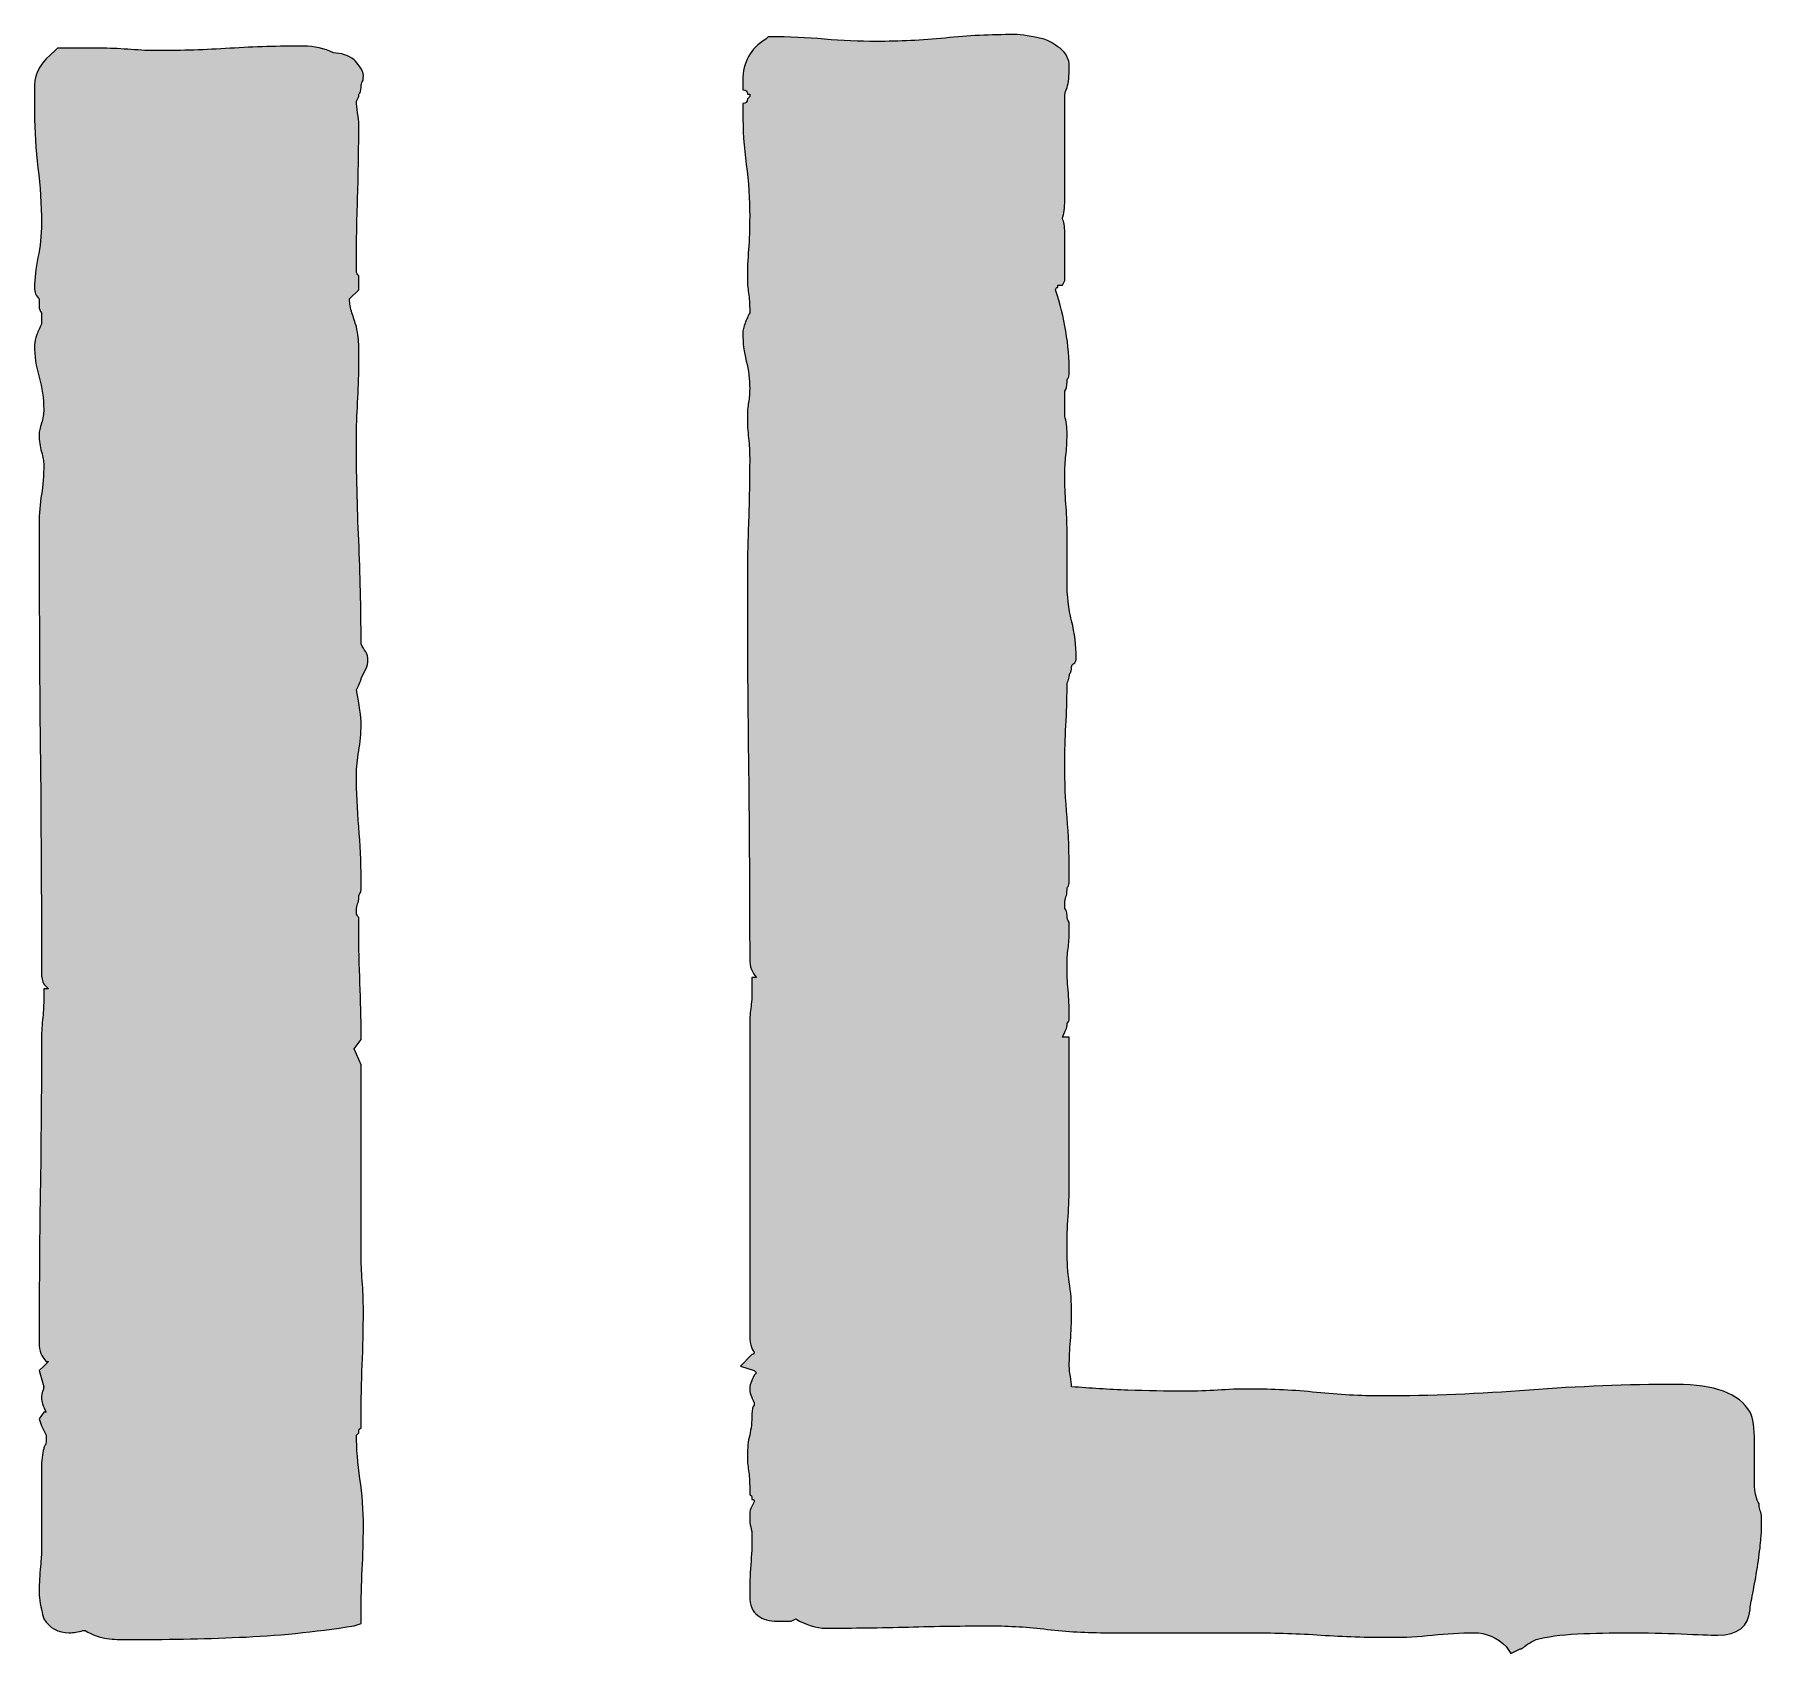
# Model space of a CAD drawing. Header units: inches. Extents: x 144 to 932, y -1020 to -68.
# Drawn here: x 742.1 to 928.3, y -959.2 to -784.7 of the extents above; entities that cross this region are included whole.
import ezdxf

# ---------------------------------------------------------------- set-up
doc = ezdxf.new("R2010")
doc.units = ezdxf.units.IN
doc.header["$MEASUREMENT"] = 0
doc.layers.add('Layer 1', color=7, linetype='Continuous')

# ---------------------------------------------------------------- blocks, each defined once
blk = doc.blocks.new('block 18')
at = {"layer": 'Layer 1', "true_color": 0x04d3da}
h = blk.add_hatch(color=132, dxfattribs=at)
h.dxf.hatch_style = 2
edge = h.paths.add_edge_path()
edge.add_spline(control_points=[(742.62, -933.96), (742.62, -933.96), (743.11, -933.22), (743.11, -933.22), (743.11, -933.22), (743.36, -933.22), (743.36, -933.22), (743.03, -932.56), (742.87, -932.06), (742.87, -931.73), (742.87, -931.4), (742.9, -931.15), (742.99, -930.98), (743.07, -930.82), (743.11, -930.66), (743.11, -930.49), (743.11, -930.49), (742.62, -928.75), (742.62, -928.75), (742.62, -928.75), (743.11, -928.26), (743.11, -928.26), (743.11, -928.26), (743.61, -927.76), (743.61, -927.76), (743.61, -927.76), (743.36, -927.76), (743.36, -927.76), (742.87, -927.26), (742.62, -926.61), (742.62, -925.78), (742.62, -920.32), (742.65, -914.91), (742.74, -909.54), (742.82, -904.17), (742.87, -898.75), (742.87, -893.3), (742.87, -892.47), (742.9, -891.68), (742.99, -890.94), (743.07, -890.2), (743.11, -889.5), (743.11, -888.83), (743.11, -888.83), (743.11, -887.59), (743.11, -887.59), (743.11, -887.59), (743.61, -887.59), (743.61, -887.59), (743.61, -887.59), (743.11, -887.1), (743.11, -887.1), (742.95, -886.77), (742.87, -886.35), (742.87, -885.86), (742.87, -877.59), (742.82, -869.49), (742.74, -861.56), (742.65, -853.63), (742.62, -845.61), (742.62, -837.51), (742.62, -836.35), (742.7, -835.28), (742.87, -834.29), (743.03, -833.29), (743.11, -832.22), (743.11, -831.06), (743.11, -830.73), (743.03, -830.28), (742.87, -829.7), (742.7, -829.12), (742.62, -828.5), (742.62, -827.84), (742.62, -827.51), (742.7, -827.09), (742.87, -826.6), (743.03, -826.1), (743.11, -825.61), (743.11, -825.11), (743.11, -823.96), (742.95, -822.8), (742.62, -821.64), (742.28, -820.49), (742.12, -819.33), (742.12, -818.17), (742.12, -817.84), (742.2, -817.47), (742.37, -817.05), (742.53, -816.64), (742.7, -816.27), (742.87, -815.94), (742.87, -815.94), (742.87, -815.44), (742.87, -815.44), (742.87, -815.44), (742.87, -814.7), (742.87, -814.7), (742.7, -814.54), (742.62, -814.29), (742.62, -813.95), (742.62, -813.95), (742.62, -813.21), (742.62, -813.21), (742.28, -812.88), (742.12, -812.47), (742.12, -811.97), (742.12, -810.98), (742.25, -809.9), (742.49, -808.75), (742.74, -807.59), (742.87, -806.35), (742.87, -805.03), (742.87, -803.04), (742.74, -801.06), (742.49, -799.08), (742.25, -797.09), (742.12, -795.11), (742.12, -793.13), (742.12, -793.13), (742.12, -791.39), (742.12, -791.39), (742.12, -791.39), (742.12, -790.15), (742.12, -790.15), (742.12, -788.83), (742.87, -787.59), (744.35, -786.43), (744.35, -786.43), (744.6, -786.18), (744.6, -786.18), (744.6, -786.18), (749.56, -786.18), (749.56, -786.18), (750.55, -786.18), (751.54, -786.23), (752.54, -786.31), (753.53, -786.39), (754.52, -786.43), (755.51, -786.43), (757.99, -786.43), (760.55, -786.35), (763.2, -786.18), (765.84, -786.02), (768.48, -785.94), (771.13, -785.94), (772.28, -785.94), (773.36, -786.18), (774.35, -786.68), (775.18, -786.68), (775.92, -786.93), (776.59, -787.42), (776.75, -787.59), (776.96, -787.84), (777.21, -788.17), (777.45, -788.5), (777.58, -788.83), (777.58, -789.16), (777.58, -789.49), (777.53, -789.7), (777.45, -789.78), (777.37, -789.86), (777.33, -790.07), (777.33, -790.4), (777.33, -790.73), (777.24, -790.98), (777.08, -791.14), (777.08, -791.14), (777.08, -791.39), (777.08, -791.39), (777.08, -791.39), (776.83, -791.89), (776.83, -791.89), (776.83, -792.22), (776.87, -792.63), (776.96, -793.13), (777.04, -793.62), (777.08, -794.04), (777.08, -794.37), (777.08, -797.01), (777.04, -799.62), (776.96, -802.18), (776.87, -804.74), (776.83, -807.34), (776.83, -809.99), (776.83, -809.99), (776.83, -810.24), (776.83, -810.24), (776.83, -810.4), (776.91, -810.57), (777.08, -810.73), (777.08, -810.73), (777.08, -810.98), (777.08, -810.98), (777.08, -810.98), (777.08, -811.72), (777.08, -811.72), (777.08, -811.72), (777.08, -812.22), (777.08, -812.22), (777.08, -812.22), (776.09, -813.21), (776.09, -813.21), (776.09, -813.71), (776.17, -814.2), (776.34, -814.7), (776.5, -815.19), (776.67, -815.69), (776.83, -816.19), (777, -817.01), (777.08, -817.72), (777.08, -818.29), (777.08, -818.87), (777.08, -819.58), (777.08, -820.4), (777.08, -821.73), (777.04, -823.05), (776.96, -824.37), (776.87, -825.69), (776.83, -827.01), (776.83, -828.33), (776.83, -831.97), (776.91, -835.61), (777.08, -839.24), (777.24, -842.88), (777.33, -846.52), (777.33, -850.15), (777.33, -850.15), (777.33, -850.4), (777.33, -850.4), (777.49, -850.74), (777.66, -851.02), (777.83, -851.27), (777.99, -851.52), (778.07, -851.81), (778.07, -852.14), (778.07, -852.47), (777.99, -852.8), (777.83, -853.13), (777.66, -853.46), (777.49, -853.79), (777.33, -854.12), (777.33, -854.29), (777.16, -854.7), (776.83, -855.36), (777.16, -857.02), (777.33, -858.25), (777.33, -859.08), (777.33, -860.07), (777.24, -861.02), (777.08, -861.93), (776.91, -862.84), (776.83, -863.71), (776.83, -864.53), (776.83, -866.36), (776.91, -868.21), (777.08, -870.11), (777.24, -872.02), (777.33, -873.88), (777.33, -875.69), (777.33, -875.69), (777.33, -876.68), (777.33, -876.68), (777.33, -877.02), (777.29, -877.22), (777.21, -877.3), (777.12, -877.39), (777.08, -877.51), (777.08, -877.68), (777.08, -878.01), (777.04, -878.26), (776.96, -878.42), (776.87, -878.59), (776.83, -878.83), (776.83, -879.16), (776.83, -879.16), (776.83, -879.41), (776.83, -879.41), (776.83, -879.58), (776.91, -879.74), (777.08, -879.91), (777.08, -879.91), (777.08, -880.4), (777.08, -880.4), (777.08, -880.4), (777.08, -881.15), (777.08, -881.15), (777.08, -883.13), (777.12, -885.08), (777.21, -886.97), (777.29, -888.88), (777.33, -890.73), (777.33, -892.55), (777.33, -892.55), (777.33, -893.05), (777.33, -893.05), (777.33, -893.05), (776.59, -894.04), (776.59, -894.04), (776.59, -894.04), (777.33, -895.78), (777.33, -895.78), (777.33, -895.78), (777.33, -896.02), (777.33, -896.02), (777.33, -896.02), (777.33, -902.72), (777.33, -902.72), (777.33, -902.72), (777.33, -916.11), (777.33, -916.11), (777.33, -917.1), (777.37, -918.09), (777.45, -919.08), (777.53, -920.07), (777.58, -921.15), (777.58, -922.31), (777.58, -924.29), (777.53, -926.23), (777.45, -928.13), (777.37, -930.03), (777.33, -931.98), (777.33, -933.96), (777.33, -933.96), (777.33, -934.95), (777.33, -934.95), (777.16, -934.95), (777.08, -935.12), (777.08, -935.45), (777.08, -935.45), (776.83, -935.7), (776.83, -935.7), (776.83, -937.18), (776.96, -938.76), (777.21, -940.41), (777.45, -942.06), (777.58, -943.8), (777.58, -945.61), (777.58, -947.1), (777.53, -948.63), (777.45, -950.2), (777.37, -951.77), (777.33, -953.38), (777.33, -955.03), (777.33, -955.03), (777.33, -956.03), (777.33, -956.03), (777.33, -956.03), (776.59, -956.27), (776.59, -956.27), (772.28, -956.94), (768.16, -957.35), (764.19, -957.51), (760.22, -957.68), (756.17, -957.76), (752.04, -957.76), (751.38, -957.76), (750.67, -957.72), (749.93, -957.64), (749.19, -957.56), (748.4, -957.27), (747.57, -956.77), (747.57, -956.77), (747.33, -956.77), (747.33, -956.77), (746.83, -956.94), (746.34, -957.02), (745.84, -957.02), (744.68, -957.02), (743.77, -956.52), (743.11, -955.53), (742.78, -954.21), (742.62, -953.3), (742.62, -952.8), (742.62, -951.98), (742.65, -951.11), (742.74, -950.2), (742.82, -949.29), (742.87, -948.67), (742.87, -948.34), (742.87, -948.34), (742.87, -939.41), (742.87, -939.41), (742.87, -938.42), (742.95, -937.68), (743.11, -937.18), (743.11, -937.02), (743.15, -936.9), (743.24, -936.81), (743.32, -936.73), (743.36, -936.61), (743.36, -936.44), (743.36, -936.44), (743.36, -935.94), (743.36, -935.94), (743.36, -935.94), (743.36, -935.7), (743.36, -935.7), (743.36, -935.7), (742.87, -934.7), (742.87, -934.7), (742.87, -934.7), (742.62, -933.96), (742.62, -933.96)], knot_values=[0, 0, 0, 0, 1, 1, 1, 2, 2, 2, 3, 3, 3, 4, 4, 4, 5, 5, 5, 6, 6, 6, 7, 7, 7, 8, 8, 8, 9, 9, 9, 10, 10, 10, 11, 11, 11, 12, 12, 12, 13, 13, 13, 14, 14, 14, 15, 15, 15, 16, 16, 16, 17, 17, 17, 18, 18, 18, 19, 19, 19, 20, 20, 20, 21, 21, 21, 22, 22, 22, 23, 23, 23, 24, 24, 24, 25, 25, 25, 26, 26, 26, 27, 27, 27, 28, 28, 28, 29, 29, 29, 30, 30, 30, 31, 31, 31, 32, 32, 32, 33, 33, 33, 34, 34, 34, 35, 35, 35, 36, 36, 36, 37, 37, 37, 38, 38, 38, 39, 39, 39, 40, 40, 40, 41, 41, 41, 42, 42, 42, 43, 43, 43, 44, 44, 44, 45, 45, 45, 46, 46, 46, 47, 47, 47, 48, 48, 48, 49, 49, 49, 50, 50, 50, 51, 51, 51, 52, 52, 52, 53, 53, 53, 54, 54, 54, 55, 55, 55, 56, 56, 56, 57, 57, 57, 58, 58, 58, 59, 59, 59, 60, 60, 60, 61, 61, 61, 62, 62, 62, 63, 63, 63, 64, 64, 64, 65, 65, 65, 66, 66, 66, 67, 67, 67, 68, 68, 68, 69, 69, 69, 70, 70, 70, 71, 71, 71, 72, 72, 72, 73, 73, 73, 74, 74, 74, 75, 75, 75, 76, 76, 76, 77, 77, 77, 78, 78, 78, 79, 79, 79, 80, 80, 80, 81, 81, 81, 82, 82, 82, 83, 83, 83, 84, 84, 84, 85, 85, 85, 86, 86, 86, 87, 87, 87, 88, 88, 88, 89, 89, 89, 90, 90, 90, 91, 91, 91, 92, 92, 92, 93, 93, 93, 94, 94, 94, 95, 95, 95, 96, 96, 96, 97, 97, 97, 98, 98, 98, 99, 99, 99, 100, 100, 100, 101, 101, 101, 102, 102, 102, 103, 103, 103, 104, 104, 104, 105, 105, 105, 106, 106, 106, 107, 107, 107, 108, 108, 108, 109, 109, 109, 110, 110, 110, 111, 111, 111, 112, 112, 112, 113, 113, 113, 114, 114, 114, 115, 115, 115, 116, 116, 116, 117, 117, 117, 118, 118, 118, 119, 119, 119, 120, 120, 120, 121, 121, 121, 122, 122, 122, 123, 123, 123, 124, 124, 124, 125, 125, 125, 126, 126, 126, 127, 127, 127, 128, 128, 128, 129, 129, 129, 130, 130, 130, 131, 131, 131, 132, 132, 132, 133, 133, 133, 134, 134, 134, 134], degree=3, periodic=1)
at = {"layer": 'Layer 1', "lineweight": 0}
blk.add_open_spline([(742.62, -933.96), (742.62, -933.96), (743.11, -933.22), (743.11, -933.22), (743.11, -933.22), (743.36, -933.22), (743.36, -933.22), (743.03, -932.56), (742.87, -932.06), (742.87, -931.73), (742.87, -931.4), (742.9, -931.15), (742.99, -930.98), (743.07, -930.82), (743.11, -930.66), (743.11, -930.49), (743.11, -930.49), (742.62, -928.75), (742.62, -928.75), (742.62, -928.75), (743.11, -928.26), (743.11, -928.26), (743.11, -928.26), (743.61, -927.76), (743.61, -927.76), (743.61, -927.76), (743.36, -927.76), (743.36, -927.76), (742.87, -927.26), (742.62, -926.61), (742.62, -925.78), (742.62, -920.32), (742.65, -914.91), (742.74, -909.54), (742.82, -904.17), (742.87, -898.75), (742.87, -893.3), (742.87, -892.47), (742.9, -891.68), (742.99, -890.94), (743.07, -890.2), (743.11, -889.5), (743.11, -888.83), (743.11, -888.83), (743.11, -887.59), (743.11, -887.59), (743.11, -887.59), (743.61, -887.59), (743.61, -887.59), (743.61, -887.59), (743.11, -887.1), (743.11, -887.1), (742.95, -886.77), (742.87, -886.35), (742.87, -885.86), (742.87, -877.59), (742.82, -869.49), (742.74, -861.56), (742.65, -853.63), (742.62, -845.61), (742.62, -837.51), (742.62, -836.35), (742.7, -835.28), (742.87, -834.29), (743.03, -833.29), (743.11, -832.22), (743.11, -831.06), (743.11, -830.73), (743.03, -830.28), (742.87, -829.7), (742.7, -829.12), (742.62, -828.5), (742.62, -827.84), (742.62, -827.51), (742.7, -827.09), (742.87, -826.6), (743.03, -826.1), (743.11, -825.61), (743.11, -825.11), (743.11, -823.96), (742.95, -822.8), (742.62, -821.64), (742.28, -820.49), (742.12, -819.33), (742.12, -818.17), (742.12, -817.84), (742.2, -817.47), (742.37, -817.05), (742.53, -816.64), (742.7, -816.27), (742.87, -815.94), (742.87, -815.94), (742.87, -815.44), (742.87, -815.44), (742.87, -815.44), (742.87, -814.7), (742.87, -814.7), (742.7, -814.54), (742.62, -814.29), (742.62, -813.95), (742.62, -813.95), (742.62, -813.21), (742.62, -813.21), (742.28, -812.88), (742.12, -812.47), (742.12, -811.97), (742.12, -810.98), (742.25, -809.9), (742.49, -808.75), (742.74, -807.59), (742.87, -806.35), (742.87, -805.03), (742.87, -803.04), (742.74, -801.06), (742.49, -799.08), (742.25, -797.09), (742.12, -795.11), (742.12, -793.13), (742.12, -793.13), (742.12, -791.39), (742.12, -791.39), (742.12, -791.39), (742.12, -790.15), (742.12, -790.15), (742.12, -788.83), (742.87, -787.59), (744.35, -786.43), (744.35, -786.43), (744.6, -786.18), (744.6, -786.18), (744.6, -786.18), (749.56, -786.18), (749.56, -786.18), (750.55, -786.18), (751.54, -786.23), (752.54, -786.31), (753.53, -786.39), (754.52, -786.43), (755.51, -786.43), (757.99, -786.43), (760.55, -786.35), (763.2, -786.18), (765.84, -786.02), (768.48, -785.94), (771.13, -785.94), (772.28, -785.94), (773.36, -786.18), (774.35, -786.68), (775.18, -786.68), (775.92, -786.93), (776.59, -787.42), (776.75, -787.59), (776.96, -787.84), (777.21, -788.17), (777.45, -788.5), (777.58, -788.83), (777.58, -789.16), (777.58, -789.49), (777.53, -789.7), (777.45, -789.78), (777.37, -789.86), (777.33, -790.07), (777.33, -790.4), (777.33, -790.73), (777.24, -790.98), (777.08, -791.14), (777.08, -791.14), (777.08, -791.39), (777.08, -791.39), (777.08, -791.39), (776.83, -791.89), (776.83, -791.89), (776.83, -792.22), (776.87, -792.63), (776.96, -793.13), (777.04, -793.62), (777.08, -794.04), (777.08, -794.37), (777.08, -797.01), (777.04, -799.62), (776.96, -802.18), (776.87, -804.74), (776.83, -807.34), (776.83, -809.99), (776.83, -809.99), (776.83, -810.24), (776.83, -810.24), (776.83, -810.4), (776.91, -810.57), (777.08, -810.73), (777.08, -810.73), (777.08, -810.98), (777.08, -810.98), (777.08, -810.98), (777.08, -811.72), (777.08, -811.72), (777.08, -811.72), (777.08, -812.22), (777.08, -812.22), (777.08, -812.22), (776.09, -813.21), (776.09, -813.21), (776.09, -813.71), (776.17, -814.2), (776.34, -814.7), (776.5, -815.19), (776.67, -815.69), (776.83, -816.19), (777, -817.01), (777.08, -817.72), (777.08, -818.29), (777.08, -818.87), (777.08, -819.58), (777.08, -820.4), (777.08, -821.73), (777.04, -823.05), (776.96, -824.37), (776.87, -825.69), (776.83, -827.01), (776.83, -828.33), (776.83, -831.97), (776.91, -835.61), (777.08, -839.24), (777.24, -842.88), (777.33, -846.52), (777.33, -850.15), (777.33, -850.15), (777.33, -850.4), (777.33, -850.4), (777.49, -850.74), (777.66, -851.02), (777.83, -851.27), (777.99, -851.52), (778.07, -851.81), (778.07, -852.14), (778.07, -852.47), (777.99, -852.8), (777.83, -853.13), (777.66, -853.46), (777.49, -853.79), (777.33, -854.12), (777.33, -854.29), (777.16, -854.7), (776.83, -855.36), (777.16, -857.02), (777.33, -858.25), (777.33, -859.08), (777.33, -860.07), (777.24, -861.02), (777.08, -861.93), (776.91, -862.84), (776.83, -863.71), (776.83, -864.53), (776.83, -866.36), (776.91, -868.21), (777.08, -870.11), (777.24, -872.02), (777.33, -873.88), (777.33, -875.69), (777.33, -875.69), (777.33, -876.68), (777.33, -876.68), (777.33, -877.02), (777.29, -877.22), (777.21, -877.3), (777.12, -877.39), (777.08, -877.51), (777.08, -877.68), (777.08, -878.01), (777.04, -878.26), (776.96, -878.42), (776.87, -878.59), (776.83, -878.83), (776.83, -879.16), (776.83, -879.16), (776.83, -879.41), (776.83, -879.41), (776.83, -879.58), (776.91, -879.74), (777.08, -879.91), (777.08, -879.91), (777.08, -880.4), (777.08, -880.4), (777.08, -880.4), (777.08, -881.15), (777.08, -881.15), (777.08, -883.13), (777.12, -885.08), (777.21, -886.97), (777.29, -888.88), (777.33, -890.73), (777.33, -892.55), (777.33, -892.55), (777.33, -893.05), (777.33, -893.05), (777.33, -893.05), (776.59, -894.04), (776.59, -894.04), (776.59, -894.04), (777.33, -895.78), (777.33, -895.78), (777.33, -895.78), (777.33, -896.02), (777.33, -896.02), (777.33, -896.02), (777.33, -902.72), (777.33, -902.72), (777.33, -902.72), (777.33, -916.11), (777.33, -916.11), (777.33, -917.1), (777.37, -918.09), (777.45, -919.08), (777.53, -920.07), (777.58, -921.15), (777.58, -922.31), (777.58, -924.29), (777.53, -926.23), (777.45, -928.13), (777.37, -930.03), (777.33, -931.98), (777.33, -933.96), (777.33, -933.96), (777.33, -934.95), (777.33, -934.95), (777.16, -934.95), (777.08, -935.12), (777.08, -935.45), (777.08, -935.45), (776.83, -935.7), (776.83, -935.7), (776.83, -937.18), (776.96, -938.76), (777.21, -940.41), (777.45, -942.06), (777.58, -943.8), (777.58, -945.61), (777.58, -947.1), (777.53, -948.63), (777.45, -950.2), (777.37, -951.77), (777.33, -953.38), (777.33, -955.03), (777.33, -955.03), (777.33, -956.03), (777.33, -956.03), (777.33, -956.03), (776.59, -956.27), (776.59, -956.27), (772.28, -956.94), (768.16, -957.35), (764.19, -957.51), (760.22, -957.68), (756.17, -957.76), (752.04, -957.76), (751.38, -957.76), (750.67, -957.72), (749.93, -957.64), (749.19, -957.56), (748.4, -957.27), (747.57, -956.77), (747.57, -956.77), (747.33, -956.77), (747.33, -956.77), (746.83, -956.94), (746.34, -957.02), (745.84, -957.02), (744.68, -957.02), (743.77, -956.52), (743.11, -955.53), (742.78, -954.21), (742.62, -953.3), (742.62, -952.8), (742.62, -951.98), (742.65, -951.11), (742.74, -950.2), (742.82, -949.29), (742.87, -948.67), (742.87, -948.34), (742.87, -948.34), (742.87, -939.41), (742.87, -939.41), (742.87, -938.42), (742.95, -937.68), (743.11, -937.18), (743.11, -937.02), (743.15, -936.9), (743.24, -936.81), (743.32, -936.73), (743.36, -936.61), (743.36, -936.44), (743.36, -936.44), (743.36, -935.94), (743.36, -935.94), (743.36, -935.94), (743.36, -935.7), (743.36, -935.7), (743.36, -935.7), (742.87, -934.7), (742.87, -934.7), (742.87, -934.7), (742.62, -933.96), (742.62, -933.96)], degree=3, knots=[0, 0, 0, 0, 1, 1, 1, 2, 2, 2, 3, 3, 3, 4, 4, 4, 5, 5, 5, 6, 6, 6, 7, 7, 7, 8, 8, 8, 9, 9, 9, 10, 10, 10, 11, 11, 11, 12, 12, 12, 13, 13, 13, 14, 14, 14, 15, 15, 15, 16, 16, 16, 17, 17, 17, 18, 18, 18, 19, 19, 19, 20, 20, 20, 21, 21, 21, 22, 22, 22, 23, 23, 23, 24, 24, 24, 25, 25, 25, 26, 26, 26, 27, 27, 27, 28, 28, 28, 29, 29, 29, 30, 30, 30, 31, 31, 31, 32, 32, 32, 33, 33, 33, 34, 34, 34, 35, 35, 35, 36, 36, 36, 37, 37, 37, 38, 38, 38, 39, 39, 39, 40, 40, 40, 41, 41, 41, 42, 42, 42, 43, 43, 43, 44, 44, 44, 45, 45, 45, 46, 46, 46, 47, 47, 47, 48, 48, 48, 49, 49, 49, 50, 50, 50, 51, 51, 51, 52, 52, 52, 53, 53, 53, 54, 54, 54, 55, 55, 55, 56, 56, 56, 57, 57, 57, 58, 58, 58, 59, 59, 59, 60, 60, 60, 61, 61, 61, 62, 62, 62, 63, 63, 63, 64, 64, 64, 65, 65, 65, 66, 66, 66, 67, 67, 67, 68, 68, 68, 69, 69, 69, 70, 70, 70, 71, 71, 71, 72, 72, 72, 73, 73, 73, 74, 74, 74, 75, 75, 75, 76, 76, 76, 77, 77, 77, 78, 78, 78, 79, 79, 79, 80, 80, 80, 81, 81, 81, 82, 82, 82, 83, 83, 83, 84, 84, 84, 85, 85, 85, 86, 86, 86, 87, 87, 87, 88, 88, 88, 89, 89, 89, 90, 90, 90, 91, 91, 91, 92, 92, 92, 93, 93, 93, 94, 94, 94, 95, 95, 95, 96, 96, 96, 97, 97, 97, 98, 98, 98, 99, 99, 99, 100, 100, 100, 101, 101, 101, 102, 102, 102, 103, 103, 103, 104, 104, 104, 105, 105, 105, 106, 106, 106, 107, 107, 107, 108, 108, 108, 109, 109, 109, 110, 110, 110, 111, 111, 111, 112, 112, 112, 113, 113, 113, 114, 114, 114, 115, 115, 115, 116, 116, 116, 117, 117, 117, 118, 118, 118, 119, 119, 119, 120, 120, 120, 121, 121, 121, 122, 122, 122, 123, 123, 123, 124, 124, 124, 125, 125, 125, 126, 126, 126, 127, 127, 127, 128, 128, 128, 129, 129, 129, 130, 130, 130, 131, 131, 131, 132, 132, 132, 133, 133, 133, 134, 134, 134, 134], dxfattribs=at)
blk = doc.blocks.new('block 19')
at = {"layer": 'Layer 1', "true_color": 0x04d3da}
h = blk.add_hatch(color=132, dxfattribs=at)
h.dxf.hatch_style = 2
edge = h.paths.add_edge_path()
edge.add_spline(control_points=[(818.24, -928.26), (818.24, -928.26), (819.48, -927.02), (819.48, -927.02), (819.64, -927.02), (819.73, -926.94), (819.73, -926.77), (819.39, -926.44), (819.23, -925.7), (819.23, -924.54), (819.23, -924.54), (819.23, -891.81), (819.23, -891.81), (819.23, -890.98), (819.27, -890.28), (819.35, -889.7), (819.43, -889.12), (819.48, -888.42), (819.48, -887.59), (819.48, -887.59), (819.48, -886.35), (819.48, -886.35), (819.48, -886.35), (819.97, -886.35), (819.97, -886.35), (819.48, -885.86), (819.23, -885.2), (819.23, -884.37), (819.23, -877.43), (819.19, -870.65), (819.11, -864.04), (819.02, -857.43), (818.98, -850.74), (818.98, -843.95), (818.98, -841.64), (819.02, -839.37), (819.11, -837.14), (819.19, -834.91), (819.23, -832.64), (819.23, -830.32), (819.23, -829.66), (819.19, -828.95), (819.11, -828.21), (819.02, -827.47), (818.98, -826.68), (818.98, -825.85), (818.98, -825.36), (819.02, -824.86), (819.11, -824.37), (819.19, -823.87), (819.23, -823.38), (819.23, -822.88), (819.23, -821.89), (819.11, -820.9), (818.86, -819.9), (818.61, -818.91), (818.49, -817.92), (818.49, -816.93), (818.49, -816.6), (818.57, -816.23), (818.73, -815.81), (818.9, -815.4), (819.06, -815.03), (819.23, -814.7), (819.23, -814.7), (819.23, -814.2), (819.23, -814.2), (819.23, -813.71), (819.19, -813.17), (819.11, -812.59), (819.02, -812.01), (818.98, -811.47), (818.98, -810.98), (818.98, -809.99), (819.02, -808.96), (819.11, -807.88), (819.19, -806.81), (819.23, -805.61), (819.23, -804.28), (819.23, -802.47), (819.11, -800.61), (818.86, -798.71), (818.61, -796.81), (818.49, -794.95), (818.49, -793.13), (818.49, -793.13), (818.49, -792.13), (818.49, -792.13), (818.81, -792.13), (818.98, -791.97), (818.98, -791.64), (818.98, -791.64), (819.23, -791.39), (819.23, -791.39), (819.23, -791.39), (819.23, -791.14), (819.23, -791.14), (819.23, -791.14), (818.98, -791.14), (818.98, -791.14), (818.98, -790.81), (818.81, -790.65), (818.49, -790.65), (818.49, -790.65), (818.49, -789.65), (818.49, -789.65), (818.49, -787.67), (819.31, -786.18), (820.97, -785.19), (820.97, -785.19), (821.21, -784.94), (821.21, -784.94), (821.21, -784.94), (821.46, -784.94), (821.46, -784.94), (823.45, -784.94), (825.39, -785.03), (827.29, -785.19), (829.19, -785.36), (831.05, -785.44), (832.87, -785.44), (835.35, -785.44), (837.83, -785.32), (840.3, -785.07), (842.78, -784.82), (845.26, -784.7), (847.74, -784.7), (848.57, -784.7), (849.64, -784.86), (850.97, -785.19), (851.46, -785.36), (852.04, -785.69), (852.7, -786.18), (853.36, -786.68), (853.69, -787.34), (853.69, -788.17), (853.69, -789.16), (853.61, -789.9), (853.45, -790.4), (853.28, -790.73), (853.2, -791.14), (853.2, -791.64), (853.2, -791.64), (853.2, -793.87), (853.2, -793.87), (853.2, -793.87), (853.2, -802.55), (853.2, -802.55), (853.2, -803.38), (853.11, -804.04), (852.95, -804.53), (853.11, -804.86), (853.2, -805.36), (853.2, -806.02), (853.2, -806.68), (853.2, -807.43), (853.2, -808.25), (853.2, -809.08), (853.2, -810.07), (853.2, -811.23), (853.2, -811.23), (852.95, -811.72), (852.95, -811.72), (852.95, -811.72), (852.45, -811.72), (852.45, -811.72), (852.45, -811.72), (852.45, -811.97), (852.45, -811.97), (852.29, -811.97), (852.21, -812.06), (852.21, -812.22), (853.2, -815.19), (853.69, -818.17), (853.69, -821.14), (853.69, -821.48), (853.65, -821.68), (853.57, -821.76), (853.48, -821.85), (853.45, -821.97), (853.45, -822.14), (853.45, -822.63), (853.36, -822.96), (853.2, -823.13), (853.2, -823.13), (853.2, -824.12), (853.2, -824.12), (853.2, -824.12), (853.2, -825.85), (853.2, -825.85), (853.36, -826.35), (853.45, -827.01), (853.45, -827.84), (853.45, -828.67), (853.4, -829.41), (853.32, -830.07), (853.24, -830.73), (853.2, -831.48), (853.2, -832.3), (853.2, -833.29), (853.24, -834.29), (853.32, -835.28), (853.4, -836.27), (853.45, -837.26), (853.45, -838.25), (853.45, -838.25), (853.45, -843.71), (853.45, -843.71), (853.45, -845.19), (853.61, -846.6), (853.94, -847.92), (854.27, -849.25), (854.44, -850.57), (854.44, -851.89), (854.44, -852.22), (854.35, -852.43), (854.19, -852.51), (854.02, -852.59), (853.94, -852.72), (853.94, -852.88), (853.94, -853.21), (853.9, -853.42), (853.82, -853.5), (853.73, -853.59), (853.69, -853.71), (853.69, -853.87), (853.69, -854.04), (853.65, -854.21), (853.57, -854.37), (853.48, -854.54), (853.45, -854.78), (853.45, -855.11), (853.45, -856.44), (853.4, -857.8), (853.32, -859.2), (853.24, -860.61), (853.2, -861.97), (853.2, -863.29), (853.2, -865.28), (853.28, -867.22), (853.45, -869.12), (853.61, -871.02), (853.69, -872.97), (853.69, -874.95), (853.69, -874.95), (853.69, -875.94), (853.69, -875.94), (853.69, -876.27), (853.65, -876.48), (853.57, -876.56), (853.48, -876.65), (853.45, -876.77), (853.45, -876.93), (853.45, -877.27), (853.4, -877.51), (853.32, -877.68), (853.24, -877.84), (853.2, -878.09), (853.2, -878.42), (853.2, -878.42), (853.2, -878.92), (853.2, -878.92), (853.36, -879.08), (853.45, -879.33), (853.45, -879.66), (853.45, -879.99), (853.53, -880.24), (853.69, -880.4), (853.69, -880.4), (853.69, -881.39), (853.69, -881.39), (853.69, -882.06), (853.65, -882.68), (853.57, -883.25), (853.48, -883.84), (853.45, -884.46), (853.45, -885.11), (853.45, -885.94), (853.48, -886.81), (853.57, -887.72), (853.65, -888.63), (853.69, -889.5), (853.69, -890.32), (853.69, -890.32), (853.69, -890.82), (853.69, -890.82), (853.69, -890.98), (853.61, -891.15), (853.45, -891.31), (853.45, -891.31), (853.45, -891.56), (853.45, -891.56), (853.45, -891.73), (853.28, -892.14), (852.95, -892.8), (852.95, -892.8), (853.69, -892.8), (853.69, -892.8), (853.69, -892.8), (853.69, -908.67), (853.69, -908.67), (853.69, -909.83), (853.65, -910.99), (853.57, -912.14), (853.48, -913.3), (853.45, -914.54), (853.45, -915.86), (853.45, -917.02), (853.53, -918.13), (853.69, -919.21), (853.86, -920.28), (853.94, -921.4), (853.94, -922.55), (853.94, -923.55), (853.9, -924.54), (853.82, -925.53), (853.73, -926.52), (853.69, -927.43), (853.69, -928.26), (853.69, -928.59), (853.73, -928.96), (853.82, -929.37), (853.9, -929.79), (853.94, -930.16), (853.94, -930.49), (855.92, -930.66), (857.95, -930.78), (860.02, -930.86), (862.08, -930.94), (864.11, -930.98), (866.09, -930.98), (867.41, -930.98), (868.61, -930.94), (869.69, -930.86), (870.76, -930.78), (871.96, -930.74), (873.28, -930.74), (875.6, -930.74), (877.95, -930.86), (880.35, -931.11), (882.74, -931.36), (885.1, -931.48), (887.41, -931.48), (892.7, -931.48), (897.99, -931.27), (903.28, -930.86), (908.57, -930.45), (913.86, -930.24), (919.15, -930.24), (923.28, -930.24), (925.93, -931.23), (927.09, -933.22), (927.42, -933.88), (927.58, -934.95), (927.58, -936.44), (927.58, -936.44), (927.58, -940.9), (927.58, -940.9), (927.58, -941.89), (927.74, -942.64), (928.08, -943.13), (928.08, -943.47), (928.12, -943.71), (928.2, -943.88), (928.28, -944.04), (928.32, -944.29), (928.32, -944.62), (928.32, -944.62), (928.32, -946.11), (928.32, -946.11), (928.32, -946.27), (928.28, -946.77), (928.2, -947.6), (928.12, -948.42), (927.99, -949.33), (927.83, -950.32), (927.66, -951.31), (927.5, -952.23), (927.33, -953.05), (927.17, -953.88), (927.09, -954.38), (927.09, -954.54), (926.92, -956.36), (925.76, -957.27), (923.62, -957.27), (922.79, -957.27), (921.46, -957.23), (919.65, -957.14), (917.83, -957.06), (915.93, -957.02), (913.94, -957.02), (912.12, -957.02), (910.31, -957.06), (908.49, -957.14), (906.67, -957.23), (905.18, -957.43), (904.03, -957.76), (904.03, -957.76), (903.53, -958.01), (903.53, -958.01), (903.2, -958.18), (902.95, -958.34), (902.79, -958.51), (902.62, -958.67), (902.45, -958.75), (902.29, -958.75), (902.29, -958.75), (901.3, -959.25), (901.3, -959.25), (901.3, -959.25), (900.8, -958.51), (900.8, -958.51), (899.81, -957.51), (898.65, -957.02), (897.33, -957.02), (895.85, -957.02), (894.36, -957.1), (892.87, -957.27), (891.38, -957.43), (889.89, -957.51), (888.41, -957.51), (885.76, -957.51), (883.24, -957.43), (880.84, -957.27), (878.45, -957.1), (876.01, -957.02), (873.53, -957.02), (873.53, -957.02), (857.91, -957.02), (857.91, -957.02), (855.59, -957.02), (853.4, -956.89), (851.34, -956.65), (849.27, -956.4), (847.25, -956.27), (845.26, -956.27), (842.29, -956.27), (839.31, -956.32), (836.34, -956.4), (833.36, -956.48), (830.39, -956.52), (827.41, -956.52), (826.42, -956.52), (825.34, -956.19), (824.19, -955.53), (824.19, -955.53), (823.69, -955.78), (823.69, -955.78), (823.69, -955.78), (822.21, -955.78), (822.21, -955.78), (821.38, -955.78), (820.67, -955.57), (820.1, -955.16), (819.52, -954.75), (819.23, -954.04), (819.23, -953.05), (819.23, -951.9), (819.27, -950.78), (819.35, -949.7), (819.43, -948.63), (819.48, -947.6), (819.48, -946.6), (819.48, -946.27), (819.43, -945.95), (819.35, -945.61), (819.27, -945.28), (819.23, -944.95), (819.23, -944.62), (819.23, -944.12), (819.27, -943.8), (819.35, -943.63), (819.43, -943.47), (819.56, -943.22), (819.73, -942.89), (819.73, -942.72), (819.64, -942.64), (819.48, -942.64), (819.48, -942.31), (819.39, -942.14), (819.23, -942.14), (819.23, -942.14), (819.23, -941.15), (819.23, -941.15), (819.23, -940.65), (819.19, -940.12), (819.11, -939.54), (819.02, -938.96), (818.98, -938.42), (818.98, -937.93), (818.98, -937.1), (819.06, -936.36), (819.23, -935.7), (819.39, -935.04), (819.48, -934.29), (819.48, -933.46), (819.48, -932.97), (819.56, -932.64), (819.73, -932.47), (819.73, -932.47), (819.73, -932.22), (819.73, -932.22), (819.39, -931.57), (819.23, -931.07), (819.23, -930.74), (819.23, -930.41), (819.39, -929.91), (819.73, -929.25), (819.73, -929.25), (819.97, -929), (819.97, -929), (819.97, -929), (819.73, -928.75), (819.73, -928.75), (819.73, -928.75), (818.24, -928.26), (818.24, -928.26)], knot_values=[0, 0, 0, 0, 1, 1, 1, 2, 2, 2, 3, 3, 3, 4, 4, 4, 5, 5, 5, 6, 6, 6, 7, 7, 7, 8, 8, 8, 9, 9, 9, 10, 10, 10, 11, 11, 11, 12, 12, 12, 13, 13, 13, 14, 14, 14, 15, 15, 15, 16, 16, 16, 17, 17, 17, 18, 18, 18, 19, 19, 19, 20, 20, 20, 21, 21, 21, 22, 22, 22, 23, 23, 23, 24, 24, 24, 25, 25, 25, 26, 26, 26, 27, 27, 27, 28, 28, 28, 29, 29, 29, 30, 30, 30, 31, 31, 31, 32, 32, 32, 33, 33, 33, 34, 34, 34, 35, 35, 35, 36, 36, 36, 37, 37, 37, 38, 38, 38, 39, 39, 39, 40, 40, 40, 41, 41, 41, 42, 42, 42, 43, 43, 43, 44, 44, 44, 45, 45, 45, 46, 46, 46, 47, 47, 47, 48, 48, 48, 49, 49, 49, 50, 50, 50, 51, 51, 51, 52, 52, 52, 53, 53, 53, 54, 54, 54, 55, 55, 55, 56, 56, 56, 57, 57, 57, 58, 58, 58, 59, 59, 59, 60, 60, 60, 61, 61, 61, 62, 62, 62, 63, 63, 63, 64, 64, 64, 65, 65, 65, 66, 66, 66, 67, 67, 67, 68, 68, 68, 69, 69, 69, 70, 70, 70, 71, 71, 71, 72, 72, 72, 73, 73, 73, 74, 74, 74, 75, 75, 75, 76, 76, 76, 77, 77, 77, 78, 78, 78, 79, 79, 79, 80, 80, 80, 81, 81, 81, 82, 82, 82, 83, 83, 83, 84, 84, 84, 85, 85, 85, 86, 86, 86, 87, 87, 87, 88, 88, 88, 89, 89, 89, 90, 90, 90, 91, 91, 91, 92, 92, 92, 93, 93, 93, 94, 94, 94, 95, 95, 95, 96, 96, 96, 97, 97, 97, 98, 98, 98, 99, 99, 99, 100, 100, 100, 101, 101, 101, 102, 102, 102, 103, 103, 103, 104, 104, 104, 105, 105, 105, 106, 106, 106, 107, 107, 107, 108, 108, 108, 109, 109, 109, 110, 110, 110, 111, 111, 111, 112, 112, 112, 113, 113, 113, 114, 114, 114, 115, 115, 115, 116, 116, 116, 117, 117, 117, 118, 118, 118, 119, 119, 119, 120, 120, 120, 121, 121, 121, 122, 122, 122, 123, 123, 123, 124, 124, 124, 125, 125, 125, 126, 126, 126, 127, 127, 127, 128, 128, 128, 129, 129, 129, 130, 130, 130, 131, 131, 131, 132, 132, 132, 133, 133, 133, 134, 134, 134, 135, 135, 135, 136, 136, 136, 137, 137, 137, 138, 138, 138, 139, 139, 139, 140, 140, 140, 141, 141, 141, 142, 142, 142, 143, 143, 143, 144, 144, 144, 145, 145, 145, 146, 146, 146, 147, 147, 147, 148, 148, 148, 149, 149, 149, 150, 150, 150, 151, 151, 151, 152, 152, 152, 153, 153, 153, 154, 154, 154, 155, 155, 155, 156, 156, 156, 157, 157, 157, 158, 158, 158, 159, 159, 159, 160, 160, 160, 161, 161, 161, 162, 162, 162, 163, 163, 163, 164, 164, 164, 165, 165, 165, 166, 166, 166, 167, 167, 167, 168, 168, 168, 169, 169, 169, 170, 170, 170, 171, 171, 171, 172, 172, 172, 172], degree=3, periodic=1)
at = {"layer": 'Layer 1', "lineweight": 0}
blk.add_open_spline([(818.24, -928.26), (818.24, -928.26), (819.48, -927.02), (819.48, -927.02), (819.64, -927.02), (819.73, -926.94), (819.73, -926.77), (819.39, -926.44), (819.23, -925.7), (819.23, -924.54), (819.23, -924.54), (819.23, -891.81), (819.23, -891.81), (819.23, -890.98), (819.27, -890.28), (819.35, -889.7), (819.43, -889.12), (819.48, -888.42), (819.48, -887.59), (819.48, -887.59), (819.48, -886.35), (819.48, -886.35), (819.48, -886.35), (819.97, -886.35), (819.97, -886.35), (819.48, -885.86), (819.23, -885.2), (819.23, -884.37), (819.23, -877.43), (819.19, -870.65), (819.11, -864.04), (819.02, -857.43), (818.98, -850.74), (818.98, -843.95), (818.98, -841.64), (819.02, -839.37), (819.11, -837.14), (819.19, -834.91), (819.23, -832.64), (819.23, -830.32), (819.23, -829.66), (819.19, -828.95), (819.11, -828.21), (819.02, -827.47), (818.98, -826.68), (818.98, -825.85), (818.98, -825.36), (819.02, -824.86), (819.11, -824.37), (819.19, -823.87), (819.23, -823.38), (819.23, -822.88), (819.23, -821.89), (819.11, -820.9), (818.86, -819.9), (818.61, -818.91), (818.49, -817.92), (818.49, -816.93), (818.49, -816.6), (818.57, -816.23), (818.73, -815.81), (818.9, -815.4), (819.06, -815.03), (819.23, -814.7), (819.23, -814.7), (819.23, -814.2), (819.23, -814.2), (819.23, -813.71), (819.19, -813.17), (819.11, -812.59), (819.02, -812.01), (818.98, -811.47), (818.98, -810.98), (818.98, -809.99), (819.02, -808.96), (819.11, -807.88), (819.19, -806.81), (819.23, -805.61), (819.23, -804.28), (819.23, -802.47), (819.11, -800.61), (818.86, -798.71), (818.61, -796.81), (818.49, -794.95), (818.49, -793.13), (818.49, -793.13), (818.49, -792.13), (818.49, -792.13), (818.81, -792.13), (818.98, -791.97), (818.98, -791.64), (818.98, -791.64), (819.23, -791.39), (819.23, -791.39), (819.23, -791.39), (819.23, -791.14), (819.23, -791.14), (819.23, -791.14), (818.98, -791.14), (818.98, -791.14), (818.98, -790.81), (818.81, -790.65), (818.49, -790.65), (818.49, -790.65), (818.49, -789.65), (818.49, -789.65), (818.49, -787.67), (819.31, -786.18), (820.97, -785.19), (820.97, -785.19), (821.21, -784.94), (821.21, -784.94), (821.21, -784.94), (821.46, -784.94), (821.46, -784.94), (823.45, -784.94), (825.39, -785.03), (827.29, -785.19), (829.19, -785.36), (831.05, -785.44), (832.87, -785.44), (835.35, -785.44), (837.83, -785.32), (840.3, -785.07), (842.78, -784.82), (845.26, -784.7), (847.74, -784.7), (848.57, -784.7), (849.64, -784.86), (850.97, -785.19), (851.46, -785.36), (852.04, -785.69), (852.7, -786.18), (853.36, -786.68), (853.69, -787.34), (853.69, -788.17), (853.69, -789.16), (853.61, -789.9), (853.45, -790.4), (853.28, -790.73), (853.2, -791.14), (853.2, -791.64), (853.2, -791.64), (853.2, -793.87), (853.2, -793.87), (853.2, -793.87), (853.2, -802.55), (853.2, -802.55), (853.2, -803.38), (853.11, -804.04), (852.95, -804.53), (853.11, -804.86), (853.2, -805.36), (853.2, -806.02), (853.2, -806.68), (853.2, -807.43), (853.2, -808.25), (853.2, -809.08), (853.2, -810.07), (853.2, -811.23), (853.2, -811.23), (852.95, -811.72), (852.95, -811.72), (852.95, -811.72), (852.45, -811.72), (852.45, -811.72), (852.45, -811.72), (852.45, -811.97), (852.45, -811.97), (852.29, -811.97), (852.21, -812.06), (852.21, -812.22), (853.2, -815.19), (853.69, -818.17), (853.69, -821.14), (853.69, -821.48), (853.65, -821.68), (853.57, -821.76), (853.48, -821.85), (853.45, -821.97), (853.45, -822.14), (853.45, -822.63), (853.36, -822.96), (853.2, -823.13), (853.2, -823.13), (853.2, -824.12), (853.2, -824.12), (853.2, -824.12), (853.2, -825.85), (853.2, -825.85), (853.36, -826.35), (853.45, -827.01), (853.45, -827.84), (853.45, -828.67), (853.4, -829.41), (853.32, -830.07), (853.24, -830.73), (853.2, -831.48), (853.2, -832.3), (853.2, -833.29), (853.24, -834.29), (853.32, -835.28), (853.4, -836.27), (853.45, -837.26), (853.45, -838.25), (853.45, -838.25), (853.45, -843.71), (853.45, -843.71), (853.45, -845.19), (853.61, -846.6), (853.94, -847.92), (854.27, -849.25), (854.44, -850.57), (854.44, -851.89), (854.44, -852.22), (854.35, -852.43), (854.19, -852.51), (854.02, -852.59), (853.94, -852.72), (853.94, -852.88), (853.94, -853.21), (853.9, -853.42), (853.82, -853.5), (853.73, -853.59), (853.69, -853.71), (853.69, -853.87), (853.69, -854.04), (853.65, -854.21), (853.57, -854.37), (853.48, -854.54), (853.45, -854.78), (853.45, -855.11), (853.45, -856.44), (853.4, -857.8), (853.32, -859.2), (853.24, -860.61), (853.2, -861.97), (853.2, -863.29), (853.2, -865.28), (853.28, -867.22), (853.45, -869.12), (853.61, -871.02), (853.69, -872.97), (853.69, -874.95), (853.69, -874.95), (853.69, -875.94), (853.69, -875.94), (853.69, -876.27), (853.65, -876.48), (853.57, -876.56), (853.48, -876.65), (853.45, -876.77), (853.45, -876.93), (853.45, -877.27), (853.4, -877.51), (853.32, -877.68), (853.24, -877.84), (853.2, -878.09), (853.2, -878.42), (853.2, -878.42), (853.2, -878.92), (853.2, -878.92), (853.36, -879.08), (853.45, -879.33), (853.45, -879.66), (853.45, -879.99), (853.53, -880.24), (853.69, -880.4), (853.69, -880.4), (853.69, -881.39), (853.69, -881.39), (853.69, -882.06), (853.65, -882.68), (853.57, -883.25), (853.48, -883.84), (853.45, -884.46), (853.45, -885.11), (853.45, -885.94), (853.48, -886.81), (853.57, -887.72), (853.65, -888.63), (853.69, -889.5), (853.69, -890.32), (853.69, -890.32), (853.69, -890.82), (853.69, -890.82), (853.69, -890.98), (853.61, -891.15), (853.45, -891.31), (853.45, -891.31), (853.45, -891.56), (853.45, -891.56), (853.45, -891.73), (853.28, -892.14), (852.95, -892.8), (852.95, -892.8), (853.69, -892.8), (853.69, -892.8), (853.69, -892.8), (853.69, -908.67), (853.69, -908.67), (853.69, -909.83), (853.65, -910.99), (853.57, -912.14), (853.48, -913.3), (853.45, -914.54), (853.45, -915.86), (853.45, -917.02), (853.53, -918.13), (853.69, -919.21), (853.86, -920.28), (853.94, -921.4), (853.94, -922.55), (853.94, -923.55), (853.9, -924.54), (853.82, -925.53), (853.73, -926.52), (853.69, -927.43), (853.69, -928.26), (853.69, -928.59), (853.73, -928.96), (853.82, -929.37), (853.9, -929.79), (853.94, -930.16), (853.94, -930.49), (855.92, -930.66), (857.95, -930.78), (860.02, -930.86), (862.08, -930.94), (864.11, -930.98), (866.09, -930.98), (867.41, -930.98), (868.61, -930.94), (869.69, -930.86), (870.76, -930.78), (871.96, -930.74), (873.28, -930.74), (875.6, -930.74), (877.95, -930.86), (880.35, -931.11), (882.74, -931.36), (885.1, -931.48), (887.41, -931.48), (892.7, -931.48), (897.99, -931.27), (903.28, -930.86), (908.57, -930.45), (913.86, -930.24), (919.15, -930.24), (923.28, -930.24), (925.93, -931.23), (927.09, -933.22), (927.42, -933.88), (927.58, -934.95), (927.58, -936.44), (927.58, -936.44), (927.58, -940.9), (927.58, -940.9), (927.58, -941.89), (927.74, -942.64), (928.08, -943.13), (928.08, -943.47), (928.12, -943.71), (928.2, -943.88), (928.28, -944.04), (928.32, -944.29), (928.32, -944.62), (928.32, -944.62), (928.32, -946.11), (928.32, -946.11), (928.32, -946.27), (928.28, -946.77), (928.2, -947.6), (928.12, -948.42), (927.99, -949.33), (927.83, -950.32), (927.66, -951.31), (927.5, -952.23), (927.33, -953.05), (927.17, -953.88), (927.09, -954.38), (927.09, -954.54), (926.92, -956.36), (925.76, -957.27), (923.62, -957.27), (922.79, -957.27), (921.46, -957.23), (919.65, -957.14), (917.83, -957.06), (915.93, -957.02), (913.94, -957.02), (912.12, -957.02), (910.31, -957.06), (908.49, -957.14), (906.67, -957.23), (905.18, -957.43), (904.03, -957.76), (904.03, -957.76), (903.53, -958.01), (903.53, -958.01), (903.2, -958.18), (902.95, -958.34), (902.79, -958.51), (902.62, -958.67), (902.45, -958.75), (902.29, -958.75), (902.29, -958.75), (901.3, -959.25), (901.3, -959.25), (901.3, -959.25), (900.8, -958.51), (900.8, -958.51), (899.81, -957.51), (898.65, -957.02), (897.33, -957.02), (895.85, -957.02), (894.36, -957.1), (892.87, -957.27), (891.38, -957.43), (889.89, -957.51), (888.41, -957.51), (885.76, -957.51), (883.24, -957.43), (880.84, -957.27), (878.45, -957.1), (876.01, -957.02), (873.53, -957.02), (873.53, -957.02), (857.91, -957.02), (857.91, -957.02), (855.59, -957.02), (853.4, -956.89), (851.34, -956.65), (849.27, -956.4), (847.25, -956.27), (845.26, -956.27), (842.29, -956.27), (839.31, -956.32), (836.34, -956.4), (833.36, -956.48), (830.39, -956.52), (827.41, -956.52), (826.42, -956.52), (825.34, -956.19), (824.19, -955.53), (824.19, -955.53), (823.69, -955.78), (823.69, -955.78), (823.69, -955.78), (822.21, -955.78), (822.21, -955.78), (821.38, -955.78), (820.67, -955.57), (820.1, -955.16), (819.52, -954.75), (819.23, -954.04), (819.23, -953.05), (819.23, -951.9), (819.27, -950.78), (819.35, -949.7), (819.43, -948.63), (819.48, -947.6), (819.48, -946.6), (819.48, -946.27), (819.43, -945.95), (819.35, -945.61), (819.27, -945.28), (819.23, -944.95), (819.23, -944.62), (819.23, -944.12), (819.27, -943.8), (819.35, -943.63), (819.43, -943.47), (819.56, -943.22), (819.73, -942.89), (819.73, -942.72), (819.64, -942.64), (819.48, -942.64), (819.48, -942.31), (819.39, -942.14), (819.23, -942.14), (819.23, -942.14), (819.23, -941.15), (819.23, -941.15), (819.23, -940.65), (819.19, -940.12), (819.11, -939.54), (819.02, -938.96), (818.98, -938.42), (818.98, -937.93), (818.98, -937.1), (819.06, -936.36), (819.23, -935.7), (819.39, -935.04), (819.48, -934.29), (819.48, -933.46), (819.48, -932.97), (819.56, -932.64), (819.73, -932.47), (819.73, -932.47), (819.73, -932.22), (819.73, -932.22), (819.39, -931.57), (819.23, -931.07), (819.23, -930.74), (819.23, -930.41), (819.39, -929.91), (819.73, -929.25), (819.73, -929.25), (819.97, -929), (819.97, -929), (819.97, -929), (819.73, -928.75), (819.73, -928.75), (819.73, -928.75), (818.24, -928.26), (818.24, -928.26)], degree=3, knots=[0, 0, 0, 0, 1, 1, 1, 2, 2, 2, 3, 3, 3, 4, 4, 4, 5, 5, 5, 6, 6, 6, 7, 7, 7, 8, 8, 8, 9, 9, 9, 10, 10, 10, 11, 11, 11, 12, 12, 12, 13, 13, 13, 14, 14, 14, 15, 15, 15, 16, 16, 16, 17, 17, 17, 18, 18, 18, 19, 19, 19, 20, 20, 20, 21, 21, 21, 22, 22, 22, 23, 23, 23, 24, 24, 24, 25, 25, 25, 26, 26, 26, 27, 27, 27, 28, 28, 28, 29, 29, 29, 30, 30, 30, 31, 31, 31, 32, 32, 32, 33, 33, 33, 34, 34, 34, 35, 35, 35, 36, 36, 36, 37, 37, 37, 38, 38, 38, 39, 39, 39, 40, 40, 40, 41, 41, 41, 42, 42, 42, 43, 43, 43, 44, 44, 44, 45, 45, 45, 46, 46, 46, 47, 47, 47, 48, 48, 48, 49, 49, 49, 50, 50, 50, 51, 51, 51, 52, 52, 52, 53, 53, 53, 54, 54, 54, 55, 55, 55, 56, 56, 56, 57, 57, 57, 58, 58, 58, 59, 59, 59, 60, 60, 60, 61, 61, 61, 62, 62, 62, 63, 63, 63, 64, 64, 64, 65, 65, 65, 66, 66, 66, 67, 67, 67, 68, 68, 68, 69, 69, 69, 70, 70, 70, 71, 71, 71, 72, 72, 72, 73, 73, 73, 74, 74, 74, 75, 75, 75, 76, 76, 76, 77, 77, 77, 78, 78, 78, 79, 79, 79, 80, 80, 80, 81, 81, 81, 82, 82, 82, 83, 83, 83, 84, 84, 84, 85, 85, 85, 86, 86, 86, 87, 87, 87, 88, 88, 88, 89, 89, 89, 90, 90, 90, 91, 91, 91, 92, 92, 92, 93, 93, 93, 94, 94, 94, 95, 95, 95, 96, 96, 96, 97, 97, 97, 98, 98, 98, 99, 99, 99, 100, 100, 100, 101, 101, 101, 102, 102, 102, 103, 103, 103, 104, 104, 104, 105, 105, 105, 106, 106, 106, 107, 107, 107, 108, 108, 108, 109, 109, 109, 110, 110, 110, 111, 111, 111, 112, 112, 112, 113, 113, 113, 114, 114, 114, 115, 115, 115, 116, 116, 116, 117, 117, 117, 118, 118, 118, 119, 119, 119, 120, 120, 120, 121, 121, 121, 122, 122, 122, 123, 123, 123, 124, 124, 124, 125, 125, 125, 126, 126, 126, 127, 127, 127, 128, 128, 128, 129, 129, 129, 130, 130, 130, 131, 131, 131, 132, 132, 132, 133, 133, 133, 134, 134, 134, 135, 135, 135, 136, 136, 136, 137, 137, 137, 138, 138, 138, 139, 139, 139, 140, 140, 140, 141, 141, 141, 142, 142, 142, 143, 143, 143, 144, 144, 144, 145, 145, 145, 146, 146, 146, 147, 147, 147, 148, 148, 148, 149, 149, 149, 150, 150, 150, 151, 151, 151, 152, 152, 152, 153, 153, 153, 154, 154, 154, 155, 155, 155, 156, 156, 156, 157, 157, 157, 158, 158, 158, 159, 159, 159, 160, 160, 160, 161, 161, 161, 162, 162, 162, 163, 163, 163, 164, 164, 164, 165, 165, 165, 166, 166, 166, 167, 167, 167, 168, 168, 168, 169, 169, 169, 170, 170, 170, 171, 171, 171, 172, 172, 172, 172], dxfattribs=at)
blk = doc.blocks.new('block 15')
at = {"layer": 'Layer 1'}
for name in ['block 19', 'block 18']:
    blk.add_blockref(name, (0, 0), dxfattribs=at)
blk = doc.blocks.new('block 2')
at = {"layer": 'Layer 1'}
blk.add_blockref('block 15', (0, 0), dxfattribs=at)

msp = doc.modelspace()

# ---------------------------------------------------------------- block references
at = {"layer": 'Layer 1'}
msp.add_blockref('block 2', (0, 0), dxfattribs=at)

doc.saveas('drawing.dxf')
